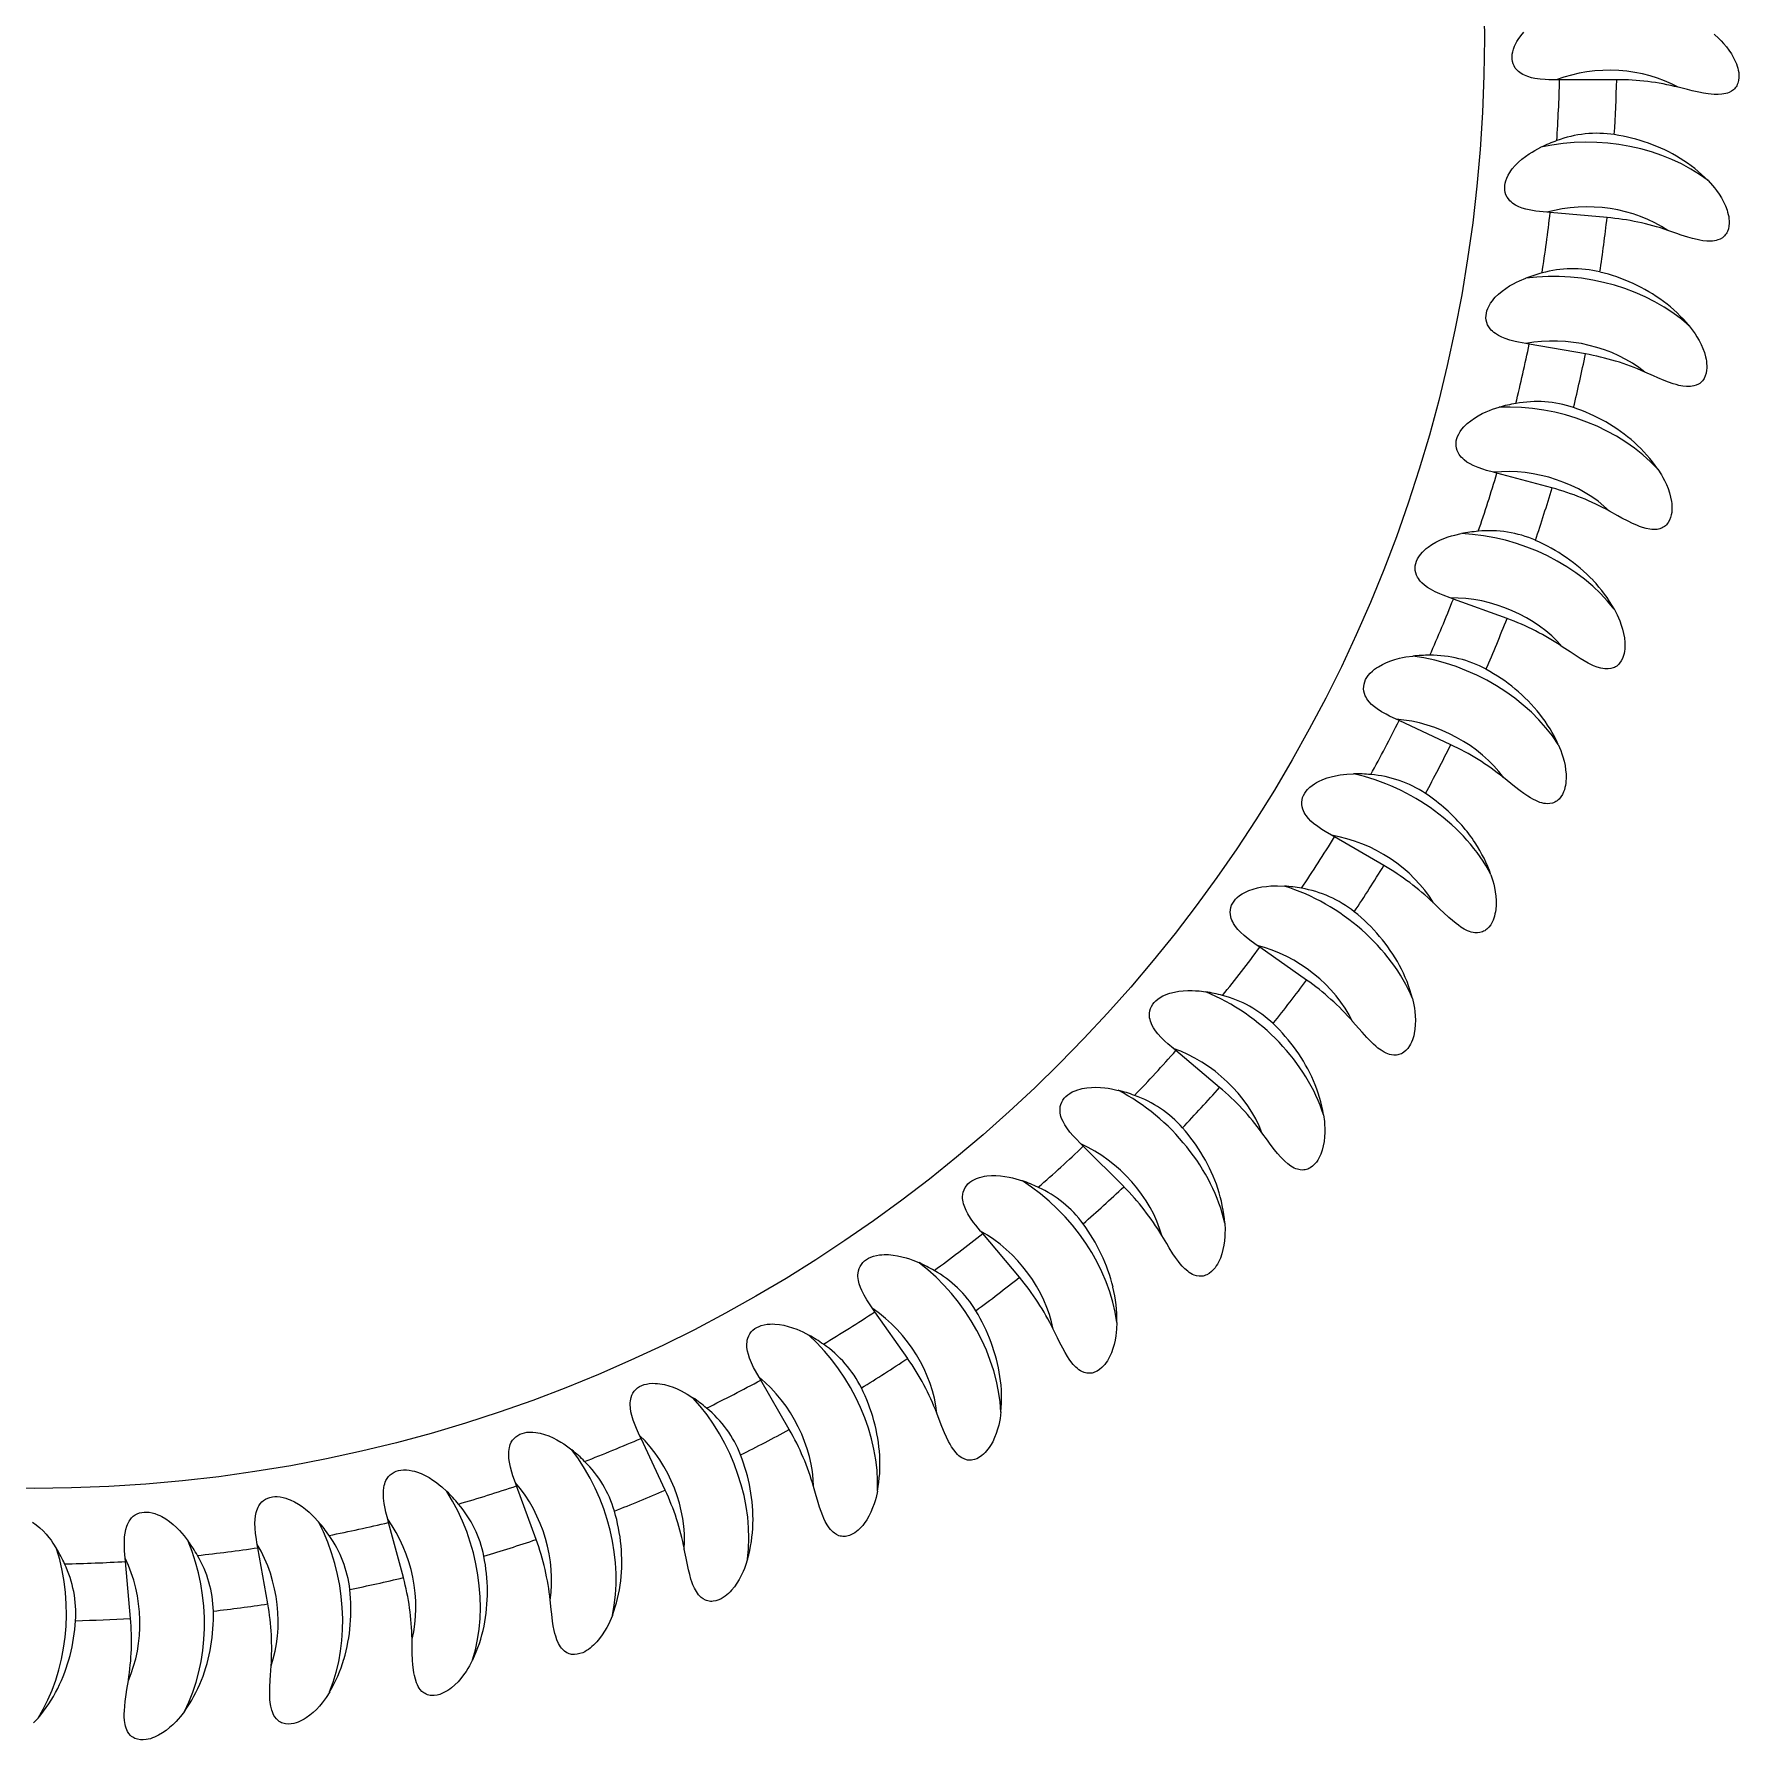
# Model space of a CAD drawing. Extents: x 89 to 607, y -37 to 440.
# Drawn here: x 507.87 to 537.74, y 191.24 to 221.12 of the extents above; entities that cross this region are included whole.
import ezdxf

# ---------------------------------------------------------------- set-up
doc = ezdxf.new("R2010")
doc.units = 0
doc.header["$LTSCALE"] = 7
doc.header["$MEASUREMENT"] = 0
doc.layers.add('8', color=252, linetype='CONTINUOUS', lineweight=15)

msp = doc.modelspace()

# ---------------------------------------------------------------- linework, layer by layer
at = {"layer": '8', "ltscale": 0.001468}
for p, q in [((534.603, 220.324), (534.544, 220.324)), ((534.437, 217.998), (534.379, 218.002)), ((534.07, 215.694), (534.012, 215.704)), ((532.741, 211.226), (532.685, 211.246)), ((531.789, 209.096), (531.736, 209.121)), ((529.349, 205.124), (529.301, 205.158)), ((527.879, 203.313), (527.834, 203.351)), ((526.256, 201.637), (526.215, 201.678)), ((524.494, 200.108), (524.456, 200.153)), ((522.605, 198.739), (522.571, 198.787)), ((520.604, 197.54), (520.574, 197.591)), ((518.506, 196.52), (518.481, 196.573)), ((516.327, 195.687), (516.307, 195.742)), ((509.473, 194.363), (509.467, 194.421))]:
    msp.add_line(p, q, dxfattribs=at)
at = {"layer": '8', "ltscale": 0.025008}
for p, q in [((535.603, 220.324), (534.603, 220.324)), ((535.434, 217.91), (534.437, 217.998)), ((534.469, 213.172), (533.503, 213.431)), ((533.681, 210.884), (532.741, 211.226)), ((532.696, 208.673), (531.789, 209.096))]:
    msp.add_line(p, q, dxfattribs=at)
at = {"layer": '8', "ltscale": 0.025009}
for p, q in [((535.055, 215.52), (534.07, 215.694)), ((531.522, 206.557), (530.656, 207.057)), ((530.169, 204.551), (529.349, 205.124)), ((528.645, 202.67), (527.879, 203.313)), ((526.964, 200.93), (526.256, 201.637)), ((525.137, 199.342), (524.494, 200.108)), ((523.179, 197.92), (522.605, 198.739)), ((521.104, 196.674), (520.604, 197.54)), ((518.929, 195.613), (518.506, 196.52)), ((516.669, 194.747), (516.327, 195.687)), ((514.343, 194.08), (514.084, 195.046)), ((511.967, 193.619), (511.793, 194.604)), ((509.56, 193.366), (509.473, 194.363))]:
    msp.add_line(p, q, dxfattribs=at)
at = {"layer": '8', "ltscale": 0.001467}
for p, q in [((533.503, 213.431), (533.446, 213.446)), ((530.656, 207.057), (530.605, 207.086)), ((514.084, 195.046), (514.068, 195.103)), ((511.793, 194.604), (511.783, 194.662))]:
    msp.add_line(p, q, dxfattribs=at)
at = {"layer": '8'}
for points in [[(534.544, 220.324), (534.415, 220.325), (534.349, 220.328), (534.259, 220.335), (534.17, 220.348), (534.107, 220.361), (534.046, 220.379), (533.987, 220.402), (533.958, 220.417), (533.929, 220.433), (533.905, 220.45), (533.881, 220.469), (533.851, 220.498), (533.826, 220.53), (533.804, 220.566), (533.788, 220.604), (533.777, 220.644), (533.771, 220.686), (533.769, 220.728), (533.773, 220.77), (533.78, 220.812), (533.794, 220.862), (533.812, 220.911), (533.835, 220.959), (533.854, 220.994), (533.875, 221.028), (533.922, 221.094), (533.974, 221.156)], [(537.309, 221.124), (537.394, 221.046), (537.435, 221.004), (537.474, 220.962), (537.524, 220.903), (537.57, 220.841), (537.613, 220.776), (537.652, 220.709), (537.686, 220.638), (537.701, 220.602), (537.713, 220.565), (537.724, 220.528), (537.733, 220.49), (537.74, 220.451), (537.744, 220.413), (537.744, 220.362), (537.738, 220.312), (537.725, 220.264), (537.716, 220.242), (537.706, 220.22), (537.694, 220.2), (537.68, 220.182), (537.665, 220.165), (537.648, 220.149), (537.612, 220.123), (537.573, 220.102), (537.544, 220.091), (537.513, 220.082), (537.48, 220.075), (537.446, 220.07), (537.379, 220.065), (537.312, 220.067), (537.26, 220.071), (537.207, 220.077), (537.126, 220.09), (537.044, 220.106), (536.923, 220.133), (536.842, 220.152), (536.682, 220.192)], [(534.379, 218.002), (534.25, 218.015), (534.185, 218.023), (534.096, 218.038), (534.008, 218.058), (533.947, 218.077), (533.888, 218.1), (533.831, 218.128), (533.803, 218.146), (533.776, 218.165), (533.753, 218.184), (533.731, 218.204), (533.704, 218.236), (533.681, 218.27), (533.663, 218.308), (533.65, 218.347), (533.642, 218.388), (533.64, 218.43), (533.642, 218.472), (533.649, 218.514), (533.66, 218.555), (533.678, 218.603), (533.701, 218.651), (533.728, 218.697), (533.75, 218.73), (533.774, 218.762), (533.826, 218.823), (533.883, 218.881), (533.942, 218.932), (534.004, 218.98), (534.069, 219.025), (534.119, 219.057), (534.17, 219.087), (534.276, 219.141)], [(537.203, 218.558), (537.281, 218.473), (537.318, 218.428), (537.353, 218.382), (537.397, 218.319), (537.438, 218.253), (537.476, 218.185), (537.508, 218.115), (537.536, 218.041), (537.547, 218.004), (537.557, 217.966), (537.565, 217.928), (537.57, 217.889), (537.573, 217.85), (537.574, 217.812), (537.57, 217.761), (537.559, 217.712), (537.543, 217.665), (537.532, 217.644), (537.519, 217.623), (537.506, 217.605), (537.49, 217.587), (537.474, 217.571), (537.456, 217.557), (537.418, 217.534), (537.377, 217.517), (537.347, 217.508), (537.316, 217.502), (537.282, 217.498), (537.247, 217.496), (537.18, 217.497), (537.113, 217.505), (537.062, 217.513), (537.011, 217.524), (536.93, 217.544), (536.85, 217.567), (536.732, 217.604), (536.654, 217.631), (536.497, 217.685)], [(534.012, 215.704), (533.884, 215.727), (533.821, 215.741), (533.733, 215.764), (533.647, 215.792), (533.588, 215.816), (533.531, 215.844), (533.477, 215.877), (533.451, 215.897), (533.425, 215.918), (533.404, 215.939), (533.384, 215.961), (533.36, 215.995), (533.34, 216.032), (533.325, 216.07), (533.316, 216.111), (533.312, 216.152), (533.313, 216.194), (533.319, 216.236), (533.329, 216.277), (533.344, 216.317), (533.366, 216.364), (533.393, 216.409), (533.424, 216.452), (533.449, 216.483), (533.475, 216.513), (533.533, 216.57), (533.594, 216.622), (533.658, 216.668), (533.724, 216.711), (533.792, 216.75), (533.845, 216.777), (533.898, 216.802), (534.008, 216.847)], [(536.873, 216.011), (536.944, 215.919), (536.977, 215.872), (537.008, 215.823), (537.047, 215.756), (537.082, 215.687), (537.113, 215.616), (537.139, 215.543), (537.16, 215.467), (537.169, 215.429), (537.175, 215.391), (537.179, 215.352), (537.181, 215.313), (537.181, 215.274), (537.178, 215.235), (537.17, 215.185), (537.155, 215.137), (537.134, 215.092), (537.122, 215.072), (537.107, 215.052), (537.092, 215.035), (537.075, 215.019), (537.057, 215.005), (537.038, 214.992), (536.998, 214.973), (536.956, 214.959), (536.925, 214.953), (536.894, 214.949), (536.859, 214.948), (536.825, 214.949), (536.759, 214.956), (536.693, 214.969), (536.642, 214.983), (536.592, 214.998), (536.513, 215.025), (536.436, 215.054), (536.321, 215.102), (536.245, 215.135), (536.094, 215.203)], [(533.446, 213.446), (533.321, 213.48), (533.259, 213.5), (533.174, 213.53), (533.09, 213.565), (533.034, 213.594), (532.979, 213.627), (532.928, 213.665), (532.904, 213.687), (532.88, 213.71), (532.861, 213.733), (532.843, 213.757), (532.822, 213.793), (532.805, 213.831), (532.794, 213.871), (532.788, 213.912), (532.787, 213.953), (532.792, 213.995), (532.802, 214.036), (532.816, 214.076), (532.834, 214.114), (532.86, 214.159), (532.891, 214.202), (532.925, 214.243), (532.953, 214.271), (532.982, 214.299), (533.044, 214.35), (533.11, 214.397), (533.177, 214.437), (533.246, 214.474), (533.318, 214.507), (533.373, 214.529), (533.428, 214.55), (533.542, 214.585)], [(536.323, 213.503), (536.385, 213.405), (536.414, 213.355), (536.441, 213.303), (536.474, 213.233), (536.503, 213.162), (536.527, 213.088), (536.547, 213.013), (536.562, 212.936), (536.567, 212.897), (536.57, 212.858), (536.571, 212.819), (536.569, 212.78), (536.566, 212.741), (536.559, 212.703), (536.546, 212.654), (536.528, 212.607), (536.503, 212.565), (536.489, 212.545), (536.473, 212.527), (536.456, 212.511), (536.438, 212.497), (536.419, 212.484), (536.399, 212.473), (536.357, 212.457), (536.314, 212.447), (536.283, 212.444), (536.251, 212.443), (536.217, 212.445), (536.183, 212.449), (536.117, 212.462), (536.053, 212.481), (536.003, 212.498), (535.954, 212.518), (535.879, 212.551), (535.804, 212.588), (535.694, 212.645), (535.621, 212.685), (535.477, 212.765)], [(532.685, 211.246), (532.564, 211.291), (532.504, 211.316), (532.421, 211.353), (532.341, 211.396), (532.288, 211.43), (532.236, 211.467), (532.189, 211.509), (532.166, 211.533), (532.145, 211.559), (532.128, 211.583), (532.112, 211.609), (532.094, 211.646), (532.081, 211.685), (532.073, 211.726), (532.07, 211.767), (532.074, 211.809), (532.082, 211.85), (532.095, 211.89), (532.113, 211.928), (532.134, 211.965), (532.164, 212.008), (532.198, 212.048), (532.236, 212.085), (532.266, 212.111), (532.298, 212.136), (532.364, 212.182), (532.434, 212.222), (532.504, 212.257), (532.576, 212.287), (532.65, 212.314), (532.707, 212.332), (532.764, 212.347), (532.88, 212.373)], [(535.557, 211.052), (535.61, 210.949), (535.634, 210.897), (535.656, 210.843), (535.683, 210.77), (535.706, 210.696), (535.724, 210.621), (535.737, 210.544), (535.745, 210.466), (535.746, 210.427), (535.746, 210.388), (535.743, 210.349), (535.739, 210.31), (535.732, 210.272), (535.722, 210.235), (535.705, 210.187), (535.682, 210.142), (535.654, 210.101), (535.638, 210.083), (535.621, 210.067), (535.603, 210.052), (535.583, 210.04), (535.563, 210.029), (535.542, 210.02), (535.5, 210.007), (535.456, 210.001), (535.424, 210.001), (535.393, 210.003), (535.358, 210.007), (535.325, 210.014), (535.261, 210.033), (535.198, 210.057), (535.15, 210.079), (535.103, 210.102), (535.031, 210.143), (534.96, 210.185), (534.855, 210.252), (534.786, 210.298), (534.649, 210.391)], [(531.736, 209.121), (531.619, 209.176), (531.561, 209.206), (531.482, 209.251), (531.406, 209.3), (531.356, 209.338), (531.308, 209.38), (531.264, 209.426), (531.244, 209.452), (531.225, 209.479), (531.21, 209.505), (531.196, 209.532), (531.182, 209.571), (531.172, 209.611), (531.168, 209.652), (531.169, 209.694), (531.176, 209.735), (531.188, 209.775), (531.204, 209.814), (531.225, 209.85), (531.249, 209.885), (531.283, 209.925), (531.321, 209.962), (531.361, 209.996), (531.394, 210.019), (531.427, 210.041), (531.497, 210.081), (531.57, 210.115), (531.643, 210.144), (531.718, 210.168), (531.794, 210.188), (531.852, 210.2), (531.91, 210.211), (532.028, 210.226)], [(534.579, 208.677), (534.624, 208.57), (534.643, 208.516), (534.661, 208.46), (534.681, 208.386), (534.697, 208.31), (534.708, 208.233), (534.715, 208.156), (534.716, 208.077), (534.714, 208.038), (534.71, 207.999), (534.704, 207.961), (534.696, 207.923), (534.686, 207.885), (534.673, 207.849), (534.652, 207.802), (534.625, 207.759), (534.594, 207.722), (534.576, 207.705), (534.557, 207.69), (534.538, 207.677), (534.518, 207.666), (534.497, 207.657), (534.475, 207.65), (534.431, 207.641), (534.387, 207.639), (534.356, 207.641), (534.324, 207.646), (534.291, 207.654), (534.258, 207.663), (534.196, 207.688), (534.135, 207.717), (534.09, 207.743), (534.045, 207.771), (533.977, 207.817), (533.909, 207.866), (533.811, 207.942), (533.746, 207.993), (533.618, 208.098)], [(530.605, 207.086), (530.493, 207.152), (530.438, 207.187), (530.364, 207.238), (530.292, 207.294), (530.245, 207.336), (530.201, 207.382), (530.162, 207.432), (530.143, 207.459), (530.127, 207.488), (530.114, 207.515), (530.103, 207.543), (530.092, 207.583), (530.086, 207.624), (530.085, 207.665), (530.09, 207.707), (530.1, 207.747), (530.116, 207.786), (530.136, 207.823), (530.16, 207.858), (530.187, 207.89), (530.224, 207.927), (530.265, 207.96), (530.308, 207.99), (530.342, 208.011), (530.378, 208.03), (530.451, 208.064), (530.527, 208.091), (530.602, 208.113), (530.678, 208.131), (530.756, 208.144), (530.815, 208.152), (530.874, 208.157), (530.993, 208.162)], [(533.399, 206.396), (533.434, 206.286), (533.448, 206.23), (533.461, 206.173), (533.474, 206.097), (533.484, 206.02), (533.489, 205.943), (533.489, 205.865), (533.483, 205.787), (533.477, 205.748), (533.47, 205.71), (533.461, 205.672), (533.45, 205.635), (533.436, 205.598), (533.42, 205.563), (533.395, 205.519), (533.365, 205.478), (533.33, 205.443), (533.311, 205.428), (533.291, 205.415), (533.271, 205.404), (533.249, 205.395), (533.227, 205.388), (533.205, 205.382), (533.161, 205.377), (533.117, 205.379), (533.086, 205.384), (533.055, 205.391), (533.022, 205.402), (532.99, 205.415), (532.93, 205.444), (532.873, 205.479), (532.83, 205.509), (532.788, 205.54), (532.723, 205.592), (532.661, 205.647), (532.569, 205.731), (532.509, 205.788), (532.39, 205.903)], [(529.301, 205.158), (529.195, 205.233), (529.143, 205.273), (529.074, 205.33), (529.008, 205.392), (528.964, 205.438), (528.924, 205.488), (528.889, 205.541), (528.874, 205.57), (528.86, 205.6), (528.849, 205.628), (528.841, 205.657), (528.833, 205.698), (528.831, 205.739), (528.833, 205.78), (528.842, 205.821), (528.856, 205.86), (528.874, 205.897), (528.898, 205.933), (528.924, 205.965), (528.955, 205.996), (528.995, 206.029), (529.038, 206.058), (529.084, 206.085), (529.12, 206.102), (529.157, 206.118), (529.232, 206.145), (529.311, 206.166), (529.387, 206.182), (529.465, 206.192), (529.543, 206.199), (529.603, 206.201), (529.662, 206.201), (529.781, 206.196)], [(527.834, 203.351), (527.735, 203.435), (527.687, 203.479), (527.622, 203.542), (527.562, 203.609), (527.523, 203.66), (527.487, 203.712), (527.457, 203.768), (527.444, 203.798), (527.433, 203.83), (527.425, 203.858), (527.419, 203.888), (527.415, 203.929), (527.416, 203.971), (527.422, 204.011), (527.434, 204.051), (527.451, 204.089), (527.473, 204.125), (527.499, 204.158), (527.529, 204.188), (527.562, 204.215), (527.605, 204.245), (527.65, 204.271), (527.698, 204.293), (527.736, 204.307), (527.774, 204.32), (527.852, 204.34), (527.931, 204.354), (528.009, 204.363), (528.087, 204.367), (528.166, 204.366), (528.225, 204.364), (528.284, 204.359), (528.402, 204.343)], [(532.024, 204.227), (532.049, 204.114), (532.059, 204.057), (532.066, 204), (532.073, 203.923), (532.076, 203.845), (532.074, 203.768), (532.067, 203.69), (532.055, 203.613), (532.046, 203.575), (532.035, 203.537), (532.023, 203.5), (532.008, 203.464), (531.991, 203.429), (531.972, 203.395), (531.943, 203.353), (531.91, 203.316), (531.872, 203.284), (531.852, 203.271), (531.831, 203.259), (531.81, 203.25), (531.788, 203.243), (531.765, 203.237), (531.743, 203.234), (531.699, 203.233), (531.655, 203.239), (531.624, 203.246), (531.594, 203.256), (531.562, 203.27), (531.531, 203.285), (531.474, 203.32), (531.42, 203.359), (531.38, 203.393), (531.341, 203.428), (531.281, 203.485), (531.223, 203.545), (531.14, 203.637), (531.085, 203.699), (530.976, 203.824)], [(526.215, 201.678), (526.124, 201.771), (526.079, 201.819), (526.021, 201.887), (525.966, 201.96), (525.932, 202.013), (525.901, 202.069), (525.876, 202.127), (525.865, 202.158), (525.857, 202.19), (525.852, 202.22), (525.848, 202.249), (525.848, 202.291), (525.852, 202.332), (525.862, 202.372), (525.878, 202.411), (525.898, 202.447), (525.923, 202.481), (525.952, 202.511), (525.984, 202.539), (526.019, 202.563), (526.064, 202.589), (526.112, 202.611), (526.162, 202.629), (526.2, 202.64), (526.239, 202.649), (526.319, 202.662), (526.399, 202.67), (526.477, 202.671), (526.556, 202.668), (526.634, 202.661), (526.693, 202.653), (526.751, 202.643), (526.868, 202.617)], [(530.466, 202.186), (530.48, 202.072), (530.485, 202.014), (530.488, 201.956), (530.488, 201.879), (530.484, 201.801), (530.475, 201.724), (530.462, 201.648), (530.442, 201.572), (530.43, 201.535), (530.416, 201.498), (530.401, 201.462), (530.383, 201.427), (530.363, 201.394), (530.342, 201.362), (530.309, 201.323), (530.272, 201.288), (530.232, 201.26), (530.211, 201.248), (530.189, 201.239), (530.167, 201.231), (530.144, 201.226), (530.121, 201.223), (530.099, 201.221), (530.055, 201.224), (530.011, 201.234), (529.981, 201.244), (529.952, 201.256), (529.922, 201.272), (529.893, 201.291), (529.839, 201.33), (529.788, 201.374), (529.751, 201.411), (529.715, 201.449), (529.661, 201.512), (529.608, 201.576), (529.533, 201.675), (529.484, 201.742), (529.387, 201.876)], [(524.456, 200.153), (524.373, 200.253), (524.334, 200.305), (524.281, 200.378), (524.233, 200.455), (524.203, 200.511), (524.178, 200.57), (524.158, 200.63), (524.15, 200.662), (524.144, 200.694), (524.141, 200.724), (524.141, 200.754), (524.144, 200.796), (524.152, 200.836), (524.166, 200.875), (524.184, 200.913), (524.208, 200.947), (524.235, 200.978), (524.267, 201.006), (524.301, 201.031), (524.338, 201.052), (524.386, 201.074), (524.435, 201.091), (524.486, 201.105), (524.526, 201.112), (524.565, 201.118), (524.646, 201.125), (524.726, 201.125), (524.804, 201.12), (524.882, 201.11), (524.96, 201.096), (525.017, 201.083), (525.075, 201.068), (525.188, 201.032)], [(528.735, 200.289), (528.74, 200.173), (528.739, 200.115), (528.737, 200.058), (528.73, 199.98), (528.72, 199.904), (528.704, 199.828), (528.684, 199.753), (528.658, 199.679), (528.643, 199.643), (528.626, 199.607), (528.607, 199.573), (528.587, 199.54), (528.564, 199.508), (528.54, 199.478), (528.504, 199.442), (528.464, 199.411), (528.422, 199.386), (528.399, 199.377), (528.377, 199.369), (528.354, 199.364), (528.331, 199.36), (528.308, 199.359), (528.286, 199.36), (528.242, 199.366), (528.199, 199.379), (528.17, 199.392), (528.143, 199.407), (528.114, 199.426), (528.086, 199.447), (528.036, 199.491), (527.989, 199.539), (527.955, 199.579), (527.923, 199.62), (527.874, 199.687), (527.828, 199.756), (527.761, 199.861), (527.718, 199.932), (527.633, 200.073)], [(522.571, 198.787), (522.498, 198.894), (522.462, 198.949), (522.417, 199.027), (522.375, 199.108), (522.351, 199.166), (522.33, 199.226), (522.316, 199.288), (522.311, 199.321), (522.308, 199.354), (522.308, 199.384), (522.309, 199.413), (522.316, 199.455), (522.328, 199.494), (522.345, 199.532), (522.367, 199.567), (522.393, 199.6), (522.423, 199.628), (522.457, 199.653), (522.494, 199.675), (522.532, 199.693), (522.581, 199.71), (522.632, 199.724), (522.684, 199.733), (522.724, 199.737), (522.764, 199.739), (522.845, 199.739), (522.925, 199.732), (523.002, 199.72), (523.079, 199.703), (523.155, 199.683), (523.211, 199.664), (523.267, 199.644), (523.377, 199.599)], [(520.574, 197.591), (520.51, 197.704), (520.48, 197.762), (520.441, 197.843), (520.407, 197.927), (520.388, 197.988), (520.373, 198.049), (520.363, 198.112), (520.361, 198.145), (520.361, 198.178), (520.364, 198.208), (520.368, 198.238), (520.378, 198.278), (520.394, 198.316), (520.414, 198.353), (520.439, 198.386), (520.468, 198.416), (520.5, 198.442), (520.536, 198.464), (520.574, 198.482), (520.614, 198.497), (520.665, 198.51), (520.717, 198.518), (520.77, 198.523), (520.809, 198.524), (520.85, 198.522), (520.93, 198.515), (521.009, 198.501), (521.085, 198.482), (521.16, 198.459), (521.234, 198.432), (521.289, 198.409), (521.343, 198.384), (521.448, 198.329)], [(526.846, 198.55), (526.84, 198.434), (526.835, 198.376), (526.827, 198.319), (526.814, 198.243), (526.797, 198.167), (526.775, 198.093), (526.748, 198.02), (526.716, 197.948), (526.698, 197.914), (526.678, 197.88), (526.656, 197.848), (526.633, 197.816), (526.607, 197.787), (526.58, 197.759), (526.541, 197.726), (526.499, 197.699), (526.455, 197.678), (526.432, 197.67), (526.409, 197.665), (526.386, 197.661), (526.362, 197.66), (526.339, 197.66), (526.317, 197.663), (526.274, 197.673), (526.233, 197.69), (526.205, 197.706), (526.179, 197.723), (526.152, 197.744), (526.126, 197.767), (526.08, 197.815), (526.038, 197.868), (526.007, 197.91), (525.978, 197.954), (525.936, 198.025), (525.896, 198.098), (525.838, 198.208), (525.802, 198.282), (525.729, 198.431)], [(518.481, 196.573), (518.427, 196.691), (518.402, 196.751), (518.37, 196.836), (518.344, 196.923), (518.33, 196.985), (518.32, 197.047), (518.316, 197.111), (518.317, 197.144), (518.32, 197.177), (518.325, 197.206), (518.332, 197.235), (518.346, 197.274), (518.364, 197.312), (518.387, 197.346), (518.415, 197.377), (518.446, 197.404), (518.481, 197.427), (518.519, 197.446), (518.559, 197.461), (518.6, 197.472), (518.651, 197.48), (518.704, 197.485), (518.757, 197.484), (518.796, 197.482), (518.836, 197.477), (518.915, 197.462), (518.993, 197.442), (519.068, 197.417), (519.14, 197.387), (519.211, 197.353), (519.264, 197.326), (519.315, 197.296), (519.416, 197.232)], [(524.812, 196.982), (524.797, 196.867), (524.786, 196.81), (524.774, 196.753), (524.754, 196.679), (524.73, 196.605), (524.702, 196.533), (524.669, 196.462), (524.63, 196.394), (524.609, 196.361), (524.586, 196.329), (524.562, 196.299), (524.536, 196.27), (524.508, 196.243), (524.479, 196.217), (524.437, 196.188), (524.393, 196.164), (524.347, 196.147), (524.323, 196.141), (524.299, 196.138), (524.276, 196.137), (524.253, 196.137), (524.23, 196.14), (524.208, 196.144), (524.166, 196.159), (524.126, 196.179), (524.1, 196.196), (524.076, 196.216), (524.05, 196.24), (524.027, 196.265), (523.985, 196.317), (523.947, 196.373), (523.921, 196.418), (523.896, 196.464), (523.86, 196.538), (523.826, 196.614), (523.779, 196.729), (523.749, 196.806), (523.689, 196.961)], [(516.307, 195.742), (516.263, 195.864), (516.243, 195.926), (516.219, 196.013), (516.201, 196.102), (516.192, 196.165), (516.188, 196.228), (516.189, 196.291), (516.193, 196.324), (516.199, 196.357), (516.206, 196.386), (516.216, 196.414), (516.233, 196.452), (516.255, 196.488), (516.281, 196.52), (516.311, 196.548), (516.345, 196.572), (516.382, 196.592), (516.421, 196.608), (516.462, 196.619), (516.503, 196.627), (516.555, 196.631), (516.608, 196.63), (516.661, 196.625), (516.7, 196.619), (516.74, 196.611), (516.817, 196.59), (516.893, 196.562), (516.965, 196.531), (517.034, 196.495), (517.102, 196.455), (517.152, 196.423), (517.201, 196.389), (517.295, 196.317)], [(514.068, 195.103), (514.036, 195.228), (514.021, 195.292), (514.005, 195.381), (513.994, 195.471), (513.991, 195.534), (513.992, 195.598), (513.999, 195.661), (514.006, 195.693), (514.015, 195.725), (514.025, 195.753), (514.037, 195.781), (514.057, 195.817), (514.082, 195.85), (514.11, 195.88), (514.143, 195.906), (514.179, 195.927), (514.217, 195.944), (514.257, 195.956), (514.299, 195.963), (514.342, 195.967), (514.394, 195.967), (514.446, 195.962), (514.498, 195.952), (514.537, 195.943), (514.575, 195.931), (514.651, 195.903), (514.724, 195.869), (514.792, 195.832), (514.859, 195.79), (514.923, 195.744), (514.97, 195.708), (515.016, 195.67), (515.103, 195.59)], [(511.783, 194.662), (511.761, 194.789), (511.753, 194.854), (511.744, 194.944), (511.741, 195.035), (511.743, 195.098), (511.75, 195.161), (511.763, 195.223), (511.772, 195.255), (511.784, 195.286), (511.796, 195.313), (511.81, 195.34), (511.834, 195.374), (511.861, 195.405), (511.892, 195.432), (511.927, 195.455), (511.965, 195.473), (512.004, 195.486), (512.046, 195.495), (512.088, 195.499), (512.13, 195.499), (512.182, 195.494), (512.234, 195.484), (512.285, 195.47), (512.323, 195.457), (512.36, 195.443), (512.433, 195.408), (512.503, 195.368), (512.568, 195.324), (512.63, 195.277), (512.69, 195.226), (512.734, 195.186), (512.776, 195.144), (512.856, 195.056)], [(522.649, 195.597), (522.624, 195.484), (522.609, 195.428), (522.591, 195.373), (522.565, 195.3), (522.535, 195.229), (522.5, 195.159), (522.461, 195.092), (522.417, 195.027), (522.393, 194.996), (522.368, 194.967), (522.341, 194.938), (522.312, 194.912), (522.282, 194.887), (522.251, 194.864), (522.207, 194.839), (522.16, 194.819), (522.113, 194.806), (522.089, 194.802), (522.065, 194.801), (522.042, 194.802), (522.019, 194.804), (521.996, 194.809), (521.975, 194.815), (521.934, 194.833), (521.896, 194.857), (521.872, 194.877), (521.849, 194.898), (521.826, 194.924), (521.804, 194.951), (521.767, 195.007), (521.735, 195.065), (521.712, 195.113), (521.692, 195.161), (521.662, 195.238), (521.635, 195.317), (521.598, 195.435), (521.575, 195.515), (521.529, 195.674)], [(509.467, 194.421), (509.457, 194.55), (509.454, 194.616), (509.453, 194.706), (509.458, 194.796), (509.466, 194.859), (509.478, 194.922), (509.496, 194.983), (509.509, 195.013), (509.523, 195.043), (509.537, 195.069), (509.554, 195.094), (509.58, 195.126), (509.61, 195.155), (509.644, 195.179), (509.68, 195.199), (509.719, 195.214), (509.76, 195.223), (509.802, 195.228), (509.844, 195.229), (509.887, 195.225), (509.938, 195.215), (509.988, 195.201), (510.038, 195.183), (510.075, 195.167), (510.111, 195.149), (510.18, 195.108), (510.246, 195.062), (510.307, 195.013), (510.365, 194.96), (510.421, 194.904), (510.461, 194.861), (510.499, 194.815), (510.571, 194.721)], [(507.844, 195.052), (507.91, 195.006), (507.972, 194.954), (508.028, 194.9), (508.081, 194.842), (508.132, 194.782), (508.168, 194.735), (508.202, 194.686), (508.266, 194.586)], [(520.374, 194.406), (520.339, 194.295), (520.319, 194.241), (520.297, 194.188), (520.264, 194.117), (520.228, 194.049), (520.188, 193.983), (520.143, 193.919), (520.093, 193.859), (520.067, 193.83), (520.039, 193.803), (520.009, 193.777), (519.979, 193.753), (519.947, 193.731), (519.913, 193.711), (519.867, 193.689), (519.819, 193.673), (519.771, 193.665), (519.747, 193.663), (519.723, 193.664), (519.7, 193.667), (519.677, 193.671), (519.655, 193.678), (519.634, 193.686), (519.595, 193.707), (519.56, 193.734), (519.537, 193.756), (519.516, 193.78), (519.495, 193.807), (519.476, 193.836), (519.444, 193.895), (519.417, 193.956), (519.399, 194.005), (519.382, 194.055), (519.359, 194.135), (519.339, 194.215), (519.313, 194.336), (519.296, 194.418), (519.265, 194.58)], [(518.004, 193.417), (517.959, 193.311), (517.935, 193.258), (517.908, 193.207), (517.869, 193.14), (517.827, 193.075), (517.781, 193.013), (517.731, 192.953), (517.676, 192.897), (517.647, 192.871), (517.617, 192.846), (517.586, 192.823), (517.553, 192.801), (517.519, 192.782), (517.484, 192.765), (517.436, 192.748), (517.387, 192.736), (517.338, 192.732), (517.314, 192.733), (517.29, 192.735), (517.268, 192.74), (517.245, 192.746), (517.224, 192.755), (517.204, 192.765), (517.167, 192.79), (517.134, 192.82), (517.113, 192.843), (517.094, 192.869), (517.076, 192.898), (517.06, 192.928), (517.033, 192.989), (517.011, 193.053), (516.997, 193.103), (516.985, 193.154), (516.969, 193.236), (516.956, 193.318), (516.941, 193.441), (516.931, 193.523), (516.914, 193.688)], [(515.556, 192.64), (515.503, 192.537), (515.474, 192.487), (515.442, 192.438), (515.398, 192.375), (515.351, 192.314), (515.3, 192.256), (515.244, 192.2), (515.185, 192.15), (515.154, 192.126), (515.121, 192.104), (515.088, 192.084), (515.053, 192.065), (515.018, 192.049), (514.982, 192.035), (514.933, 192.022), (514.883, 192.015), (514.834, 192.015), (514.81, 192.017), (514.786, 192.022), (514.764, 192.029), (514.742, 192.037), (514.722, 192.048), (514.702, 192.059), (514.668, 192.087), (514.638, 192.12), (514.619, 192.145), (514.603, 192.172), (514.587, 192.203), (514.573, 192.234), (514.552, 192.298), (514.536, 192.363), (514.526, 192.414), (514.519, 192.466), (514.51, 192.549), (514.504, 192.631), (514.499, 192.756), (514.497, 192.838), (514.494, 193.004)], [(513.051, 192.078), (512.988, 191.98), (512.955, 191.933), (512.919, 191.887), (512.87, 191.828), (512.817, 191.771), (512.761, 191.718), (512.701, 191.668), (512.638, 191.622), (512.604, 191.601), (512.57, 191.582), (512.535, 191.565), (512.499, 191.55), (512.463, 191.537), (512.425, 191.526), (512.375, 191.517), (512.325, 191.514), (512.276, 191.518), (512.252, 191.523), (512.229, 191.53), (512.208, 191.538), (512.187, 191.549), (512.167, 191.561), (512.149, 191.574), (512.117, 191.605), (512.09, 191.64), (512.074, 191.667), (512.06, 191.695), (512.047, 191.727), (512.036, 191.76), (512.02, 191.825), (512.01, 191.891), (512.005, 191.943), (512.002, 191.996), (512, 192.079), (512.002, 192.162), (512.007, 192.286), (512.013, 192.368), (512.024, 192.533)], [(510.505, 191.737), (510.435, 191.645), (510.397, 191.601), (510.358, 191.558), (510.303, 191.503), (510.246, 191.452), (510.185, 191.403), (510.121, 191.359), (510.054, 191.319), (510.019, 191.301), (509.984, 191.285), (509.947, 191.271), (509.91, 191.258), (509.873, 191.249), (509.834, 191.242), (509.784, 191.237), (509.733, 191.238), (509.685, 191.247), (509.662, 191.254), (509.639, 191.262), (509.619, 191.273), (509.599, 191.285), (509.58, 191.299), (509.563, 191.314), (509.534, 191.347), (509.51, 191.384), (509.496, 191.413), (509.485, 191.442), (509.475, 191.475), (509.467, 191.509), (509.457, 191.575), (509.452, 191.642), (509.452, 191.694), (509.453, 191.746), (509.459, 191.829), (509.468, 191.912), (509.484, 192.035), (509.497, 192.117), (509.523, 192.28)], [(507.94, 191.619), (507.862, 191.534)]]:
    msp.add_lwpolyline(points, dxfattribs=at)
msp.add_circle((507.872, 221.056), 25.412, dxfattribs=at)
for centre, radius, start, end in [((507.872, 221.056), 26.741, 356.145, 358.4328), ((507.872, 221.056), 27.741, 356.5015, 358.4893), ((535.605, 215.867), 4.458, 76.0235, 90.0269), ((535.26, 217.372), 2.014, 81.4068, 110.5698), ((535.618, 216.342), 3.105, 110.0795, 115.6256), ((535.104, 216.273), 3.123, 58.9062, 81.5804), ((535.393, 216.79), 2.53, 44.3455, 58.4814), ((507.872, 221.056), 26.741, 351.145, 353.4328), ((507.872, 221.056), 27.741, 351.5015, 353.4893), ((535.048, 213.469), 4.458, 71.0234, 85.0269), ((534.835, 214.999), 2.014, 76.4068, 105.5745), ((535.102, 213.942), 3.105, 105.0795, 110.6256), ((534.583, 213.918), 3.123, 53.9062, 76.5804), ((534.917, 214.407), 2.53, 39.3455, 53.4814), ((507.872, 221.056), 26.741, 346.145, 348.4328), ((507.872, 221.056), 27.741, 346.5015, 348.4893), ((534.283, 211.13), 4.458, 66.0234, 80.0269), ((534.378, 211.596), 3.105, 100.0795, 105.6256), ((534.205, 212.672), 2.014, 71.4083, 100.5772), ((533.86, 211.617), 3.123, 48.9062, 71.5804), ((534.235, 212.076), 2.53, 34.3455, 48.4814), ((507.872, 221.056), 26.741, 341.145, 343.4328), ((507.872, 221.056), 27.741, 341.5015, 343.4893), ((533.317, 208.866), 4.458, 61.0235, 75.0269), ((533.453, 209.321), 3.105, 95.0795, 100.6256), ((533.374, 210.409), 2.014, 66.4067, 95.5747), ((532.938, 209.388), 3.123, 43.9062, 66.5804), ((533.352, 209.812), 2.53, 29.3455, 43.4814), ((507.872, 221.056), 26.741, 336.145, 338.4328), ((507.872, 221.056), 27.741, 336.5015, 338.4893), ((532.158, 206.694), 4.458, 56.0235, 70.0269), ((532.333, 207.136), 3.105, 90.0795, 95.6256), ((532.349, 208.227), 2.014, 61.4067, 90.5747), ((531.826, 207.248), 3.123, 38.9062, 61.5804), ((507.872, 221.056), 26.741, 331.145, 333.4328), ((532.275, 207.634), 2.53, 24.3455, 38.4814), ((507.872, 221.056), 27.741, 331.5015, 333.4893), ((530.814, 204.632), 4.458, 51.0234, 65.0269), ((531.027, 205.058), 3.105, 85.0795, 90.6256), ((531.137, 206.142), 2.014, 56.4067, 85.5747), ((530.387, 205.039), 3.348, 48.3326, 56.1561), ((530.638, 205.305), 2.982, 33.5734, 48.5319), ((507.872, 221.056), 26.741, 326.145, 328.4328), ((531.012, 205.558), 2.53, 19.3455, 33.4814), ((507.872, 221.056), 27.741, 326.5015, 328.4893), ((529.295, 202.695), 4.458, 46.0235, 60.0269), ((529.544, 203.1), 3.105, 80.0795, 85.6256), ((529.749, 204.171), 2.014, 51.4067, 80.5747), ((529.064, 203.298), 3.123, 28.9062, 51.5804), ((507.872, 221.056), 26.741, 321.145, 323.4328), ((529.573, 203.601), 2.53, 14.3455, 28.4814), ((507.872, 221.056), 27.741, 321.5015, 323.4893), ((527.613, 200.898), 4.458, 41.0235, 55.0269), ((527.897, 201.28), 3.105, 75.0795, 80.6256), ((528.194, 202.329), 2.014, 46.4067, 75.5747), ((527.436, 201.519), 3.123, 23.9062, 46.5804), ((507.872, 221.056), 26.741, 316.145, 318.4328), ((507.872, 221.056), 27.741, 316.5015, 318.4893), ((525.781, 199.254), 4.458, 36.0235, 50.0269), ((527.969, 201.776), 2.53, 9.3455, 23.4814), ((526.097, 199.61), 3.105, 70.0795, 75.6256), ((526.485, 200.629), 2.014, 41.4067, 70.5747), ((525.659, 199.888), 3.123, 18.9062, 41.5804), ((507.872, 221.056), 26.741, 311.145, 313.4328), ((524.158, 198.103), 3.105, 65.0795, 70.6256), ((524.634, 199.084), 2.014, 36.4067, 65.5747), ((507.872, 221.056), 27.741, 311.5015, 313.4893), ((523.813, 197.776), 4.458, 31.0235, 45.0269), ((526.212, 200.097), 2.53, 4.3455, 18.4814), ((523.746, 198.418), 3.123, 13.9062, 36.5804), ((507.872, 221.056), 26.741, 306.145, 308.4328), ((522.096, 196.771), 3.105, 60.0795, 65.6256), ((522.655, 197.707), 2.014, 31.4067, 60.5747), ((507.872, 221.056), 27.741, 306.5015, 308.4893), ((521.723, 196.475), 4.458, 26.0235, 40.0269), ((524.316, 198.579), 2.53, 359.3455, 13.4814), ((521.713, 197.122), 3.121, 8.8904, 31.5722), ((507.872, 221.056), 26.741, 301.145, 303.4328), ((519.925, 195.623), 3.105, 55.0795, 60.6256), ((520.564, 196.507), 2.014, 26.4067, 55.5747), ((507.872, 221.056), 27.741, 301.5015, 303.4893), ((519.528, 195.361), 4.458, 21.0235, 35.0269), ((522.294, 197.231), 2.53, 354.3455, 8.4814), ((507.872, 221.056), 26.741, 296.145, 298.4328), ((519.574, 196.006), 3.123, 3.9062, 26.5804), ((517.663, 194.67), 3.105, 50.0795, 55.6256), ((518.376, 195.495), 2.014, 21.4067, 50.5747), ((507.872, 221.056), 27.741, 296.5015, 298.4893), ((517.245, 194.443), 4.458, 16.0235, 30.0269), ((507.872, 221.056), 26.741, 291.145, 293.4328), ((515.326, 193.917), 3.105, 45.0795, 50.6256), ((516.108, 194.677), 2.014, 16.4067, 45.5747), ((517.346, 195.081), 3.123, 358.9062, 21.5804), ((520.163, 196.065), 2.53, 349.3455, 3.4814), ((512.932, 193.37), 3.105, 40.0795, 45.6256), ((507.872, 221.056), 26.741, 286.145, 288.4328), ((507.872, 221.056), 27.741, 291.5015, 293.4893), ((514.89, 193.728), 4.458, 11.0235, 25.0269), ((513.778, 194.059), 2.014, 11.4067, 40.5747), ((515.046, 194.354), 3.123, 353.9062, 16.5804), ((510.5, 193.035), 3.105, 35.0795, 40.6256), ((507.872, 221.056), 26.741, 281.145, 283.4328), ((517.938, 195.088), 2.53, 344.3455, 358.4814), ((505.594, 193.004), 3.105, 25.0795, 30.6256), ((508.048, 192.912), 3.105, 30.0795, 35.6256), ((507.872, 221.056), 26.741, 276.145, 278.4328), ((511.402, 193.647), 2.014, 6.4069, 35.5746), ((507.872, 221.056), 27.741, 286.5015, 288.4893), ((512.481, 193.22), 4.458, 6.0235, 20.0269), ((507.872, 221.056), 26.741, 271.145, 273.4328), ((506.589, 193.45), 2.014, 356.4068, 25.5698), ((509, 193.444), 2.014, 1.4081, 30.5768), ((512.692, 193.83), 3.123, 348.9062, 11.5804), ((507.872, 221.056), 27.741, 281.5015, 283.4893), ((510.037, 192.924), 4.458, 1.0235, 15.0269), ((515.637, 194.31), 2.53, 339.3455, 353.4814), ((510.3, 193.514), 3.123, 343.9062, 6.5804), ((507.891, 193.407), 3.123, 338.9062, 1.5804), ((507.872, 221.056), 27.741, 276.5015, 278.4893), ((507.577, 192.842), 4.458, 356.0235, 10.0269), ((505.481, 193.511), 3.123, 333.9062, 356.5804), ((507.872, 221.056), 27.741, 271.5015, 273.4893), ((505.12, 192.976), 4.458, 351.0235, 5.0269), ((513.276, 193.735), 2.53, 334.3455, 348.4814), ((510.874, 193.368), 2.53, 329.3455, 343.4814), ((508.45, 193.211), 2.53, 324.3455, 338.4814), ((506.021, 193.267), 2.53, 319.3455, 333.4814)]:
    msp.add_arc(centre, radius, start, end, dxfattribs=at)
for centre, major_axis, start_param, end_param in [((535.472, 219.111), (1.95, 0), 0.901229, 2.066508), ((535.247, 217.277), (2.74, -0.24), 0.839293, 1.994153), ((535.197, 216.713), (1.943, -0.17), 0.901229, 2.066508), ((534.813, 214.905), (2.708, -0.478), 0.839293, 1.994153), ((534.715, 214.348), (1.92, -0.339), 0.901229, 2.066508), ((534.174, 212.581), (2.656, -0.712), 0.839293, 1.994153), ((534.028, 212.034), (1.884, -0.505), 0.901229, 2.066508), ((533.336, 210.32), (2.584, -0.941), 0.839293, 1.994153), ((533.142, 209.789), (1.832, -0.667), 0.901229, 2.066508), ((532.303, 208.142), (2.492, -1.162), 0.839293, 1.994153), ((532.064, 207.629), (1.767, -0.824), 0.901229, 2.066508), ((531.085, 206.062), (2.382, -1.375), 0.839293, 1.994153), ((530.802, 205.572), (1.689, -0.975), 0.901229, 2.066508), ((529.689, 204.096), (2.253, -1.577), 0.839293, 1.994153), ((529.365, 203.632), (1.597, -1.118), 0.901229, 2.066508), ((528.128, 202.259), (2.107, -1.768), 0.839293, 1.994153), ((527.765, 201.825), (1.494, -1.253), 0.901229, 2.066508), ((526.413, 200.565), (1.945, -1.945), 0.839293, 1.994153), ((526.013, 200.165), (1.379, -1.379), 0.901229, 2.066508), ((524.556, 199.027), (1.768, -2.107), 0.839293, 1.994153), ((524.123, 198.663), (1.253, -1.494), 0.901229, 2.066508), ((522.573, 197.656), (1.577, -2.253), 0.839293, 1.994153), ((522.11, 197.332), (1.118, -1.597), 0.901229, 2.066508), ((520.478, 196.464), (1.375, -2.382), 0.839293, 1.994153), ((519.988, 196.181), (0.975, -1.689), 0.901229, 2.066508), ((518.286, 195.459), (1.162, -2.492), 0.839293, 1.994153), ((517.774, 195.22), (0.824, -1.767), 0.901229, 2.066508), ((516.016, 194.649), (0.941, -2.584), 0.839293, 1.994153), ((513.683, 194.039), (0.712, -2.656), 0.839293, 1.994153), ((515.484, 194.455), (0.667, -1.832), 0.901229, 2.066508), ((511.306, 193.636), (0.478, -2.708), 0.839293, 1.994153), ((513.137, 193.893), (0.505, -1.884), 0.901229, 2.066508), ((506.493, 193.456), (0, -2.75), 0.839293, 1.994153), ((508.904, 193.441), (0.24, -2.74), 0.839293, 1.994153), ((510.749, 193.537), (0.339, -1.92), 0.901229, 2.066508), ((508.34, 193.391), (0.17, -1.943), 0.901229, 2.066508)]:
    msp.add_ellipse(centre, major_axis=major_axis, ratio=0.707107, start_param=start_param, end_param=end_param, dxfattribs=at)

doc.saveas('drawing.dxf')
